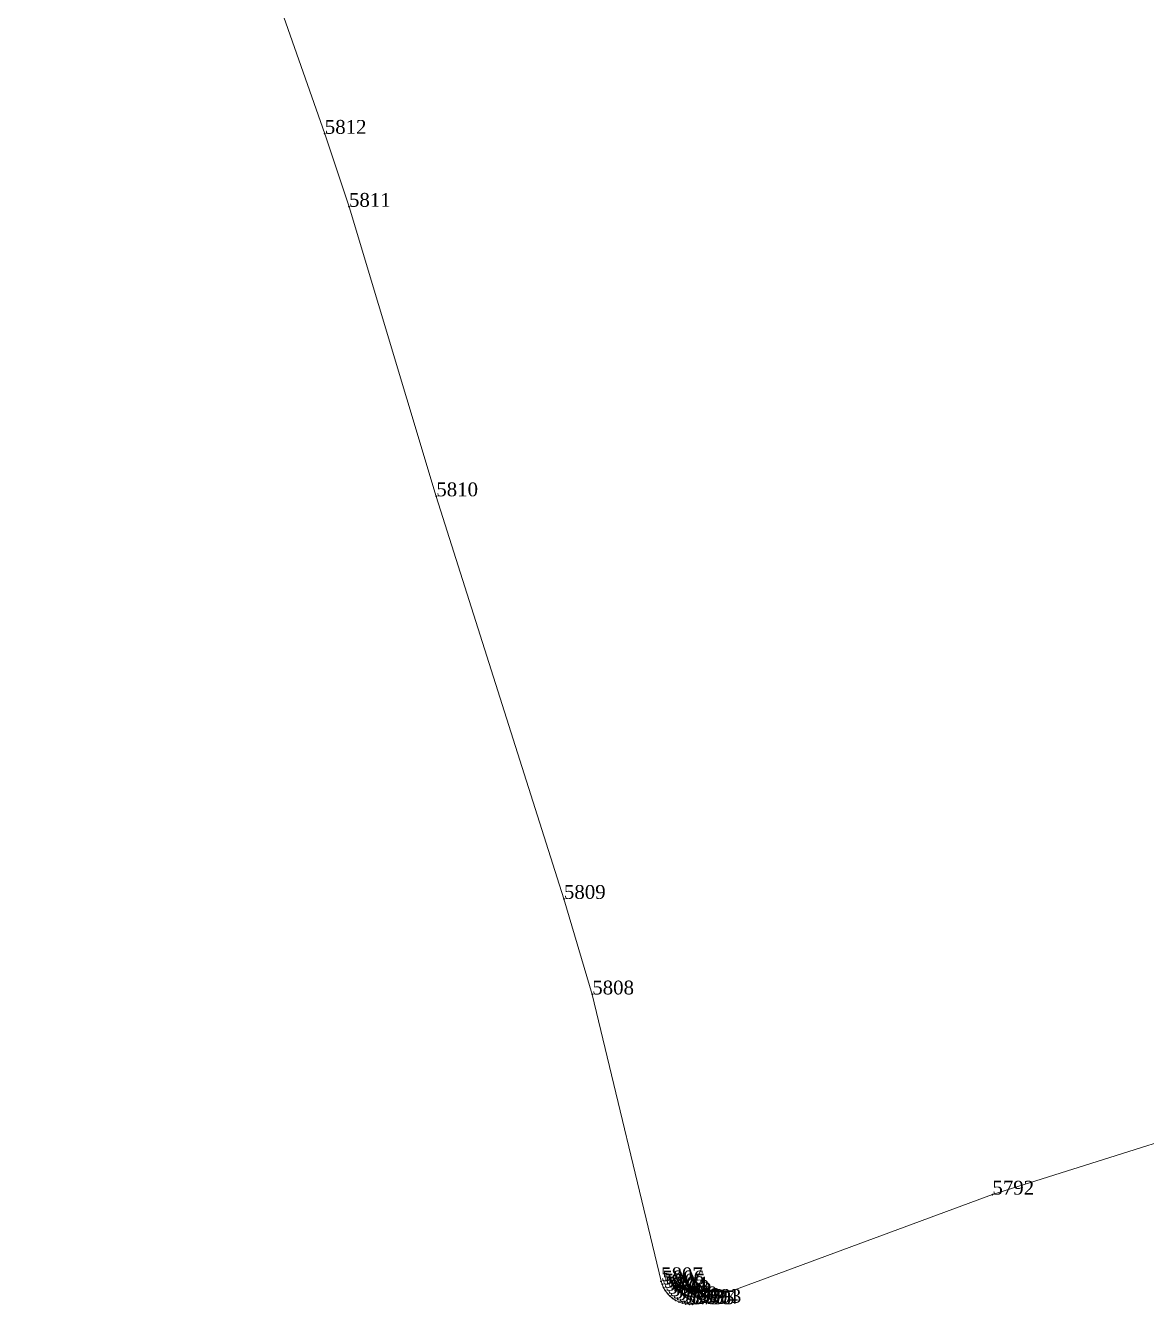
# Model space of a CAD drawing. Header units: metres. Extents: x 543554 to 549226, y 1840763 to 1844579.
# Drawn here: x 547416.1 to 547464.8, y 1841861.3 to 1841916.9 of the extents above; entities that cross this region are included whole.
import ezdxf

# ---------------------------------------------------------------- set-up
doc = ezdxf.new("R2010")
doc.units = ezdxf.units.M
doc.header["$MEASUREMENT"] = 0
for name, color, linetype, lineweight in [('Level 12', 7, 'Continuous', 0), ('Level 30', 7, 'Continuous', 0), ('Level 7', 7, 'Continuous', 0)]:
    doc.layers.add(name, color=color, linetype=linetype, lineweight=lineweight)
doc.styles.add('Style-Vntime', font='Vntime.shx')

# ---------------------------------------------------------------- blocks, each defined once
blk = doc.blocks.new('DDCT')
at = {"layer": 'Level 7', "color": 3, "linetype": 'Continuous', "lineweight": 30}
blk.add_point((0, 0), dxfattribs=at)
blk = doc.blocks.new('SHMIA_5791')
at = {"layer": 'Level 12', "color": 2, "linetype": 'Continuous', "lineweight": 0, "style": 'Style-Vntime'}
blk.add_text('5792', height=0.6, dxfattribs=at).set_placement((0, 0))
blk = doc.blocks.new('SHMIA_5792')
at = {"layer": 'Level 12', "color": 2, "linetype": 'Continuous', "lineweight": 0, "style": 'Style-Vntime'}
blk.add_text('5793', height=0.6, dxfattribs=at).set_placement((0, 0))
blk = doc.blocks.new('SHMIA_5793')
at = {"layer": 'Level 12', "color": 2, "linetype": 'Continuous', "lineweight": 0, "style": 'Style-Vntime'}
blk.add_text('5794', height=0.6, dxfattribs=at).set_placement((0, 0))
blk = doc.blocks.new('SHMIA_5794')
at = {"layer": 'Level 12', "color": 2, "linetype": 'Continuous', "lineweight": 0, "style": 'Style-Vntime'}
blk.add_text('5795', height=0.6, dxfattribs=at).set_placement((0, 0))
blk = doc.blocks.new('SHMIA_5795')
at = {"layer": 'Level 12', "color": 2, "linetype": 'Continuous', "lineweight": 0, "style": 'Style-Vntime'}
blk.add_text('5796', height=0.6, dxfattribs=at).set_placement((0, 0))
blk = doc.blocks.new('SHMIA_5796')
at = {"layer": 'Level 12', "color": 2, "linetype": 'Continuous', "lineweight": 0, "style": 'Style-Vntime'}
blk.add_text('5797', height=0.6, dxfattribs=at).set_placement((0, 0))
blk = doc.blocks.new('SHMIA_5797')
at = {"layer": 'Level 12', "color": 2, "linetype": 'Continuous', "lineweight": 0, "style": 'Style-Vntime'}
blk.add_text('5798', height=0.6, dxfattribs=at).set_placement((0, 0))
blk = doc.blocks.new('SHMIA_5798')
at = {"layer": 'Level 12', "color": 2, "linetype": 'Continuous', "lineweight": 0, "style": 'Style-Vntime'}
blk.add_text('5799', height=0.6, dxfattribs=at).set_placement((0, 0))
blk = doc.blocks.new('SHMIA_5799')
at = {"layer": 'Level 12', "color": 2, "linetype": 'Continuous', "lineweight": 0, "style": 'Style-Vntime'}
blk.add_text('5800', height=0.6, dxfattribs=at).set_placement((0, 0))
blk = doc.blocks.new('SHMIA_5800')
at = {"layer": 'Level 12', "color": 2, "linetype": 'Continuous', "lineweight": 0, "style": 'Style-Vntime'}
blk.add_text('5801', height=0.6, dxfattribs=at).set_placement((0, 0))
blk = doc.blocks.new('SHMIA_5801')
at = {"layer": 'Level 12', "color": 2, "linetype": 'Continuous', "lineweight": 0, "style": 'Style-Vntime'}
blk.add_text('5802', height=0.6, dxfattribs=at).set_placement((0, 0))
blk = doc.blocks.new('SHMIA_5802')
at = {"layer": 'Level 12', "color": 2, "linetype": 'Continuous', "lineweight": 0, "style": 'Style-Vntime'}
blk.add_text('5803', height=0.6, dxfattribs=at).set_placement((0, 0))
blk = doc.blocks.new('SHMIA_5803')
at = {"layer": 'Level 12', "color": 2, "linetype": 'Continuous', "lineweight": 0, "style": 'Style-Vntime'}
blk.add_text('5804', height=0.6, dxfattribs=at).set_placement((0, 0))
blk = doc.blocks.new('SHMIA_5804')
at = {"layer": 'Level 12', "color": 2, "linetype": 'Continuous', "lineweight": 0, "style": 'Style-Vntime'}
blk.add_text('5805', height=0.6, dxfattribs=at).set_placement((0, 0))
blk = doc.blocks.new('SHMIA_5805')
at = {"layer": 'Level 12', "color": 2, "linetype": 'Continuous', "lineweight": 0, "style": 'Style-Vntime'}
blk.add_text('5806', height=0.6, dxfattribs=at).set_placement((0, 0))
blk = doc.blocks.new('SHMIA_5806')
at = {"layer": 'Level 12', "color": 2, "linetype": 'Continuous', "lineweight": 0, "style": 'Style-Vntime'}
blk.add_text('5807', height=0.6, dxfattribs=at).set_placement((0, 0))
blk = doc.blocks.new('SHMIA_5807')
at = {"layer": 'Level 12', "color": 2, "linetype": 'Continuous', "lineweight": 0, "style": 'Style-Vntime'}
blk.add_text('5808', height=0.6, dxfattribs=at).set_placement((0, 0))
blk = doc.blocks.new('SHMIA_5808')
at = {"layer": 'Level 12', "color": 2, "linetype": 'Continuous', "lineweight": 0, "style": 'Style-Vntime'}
blk.add_text('5809', height=0.6, dxfattribs=at).set_placement((0, 0))
blk = doc.blocks.new('SHMIA_5809')
at = {"layer": 'Level 12', "color": 2, "linetype": 'Continuous', "lineweight": 0, "style": 'Style-Vntime'}
blk.add_text('5810', height=0.6, dxfattribs=at).set_placement((0, 0))
blk = doc.blocks.new('SHMIA_5810')
at = {"layer": 'Level 12', "color": 2, "linetype": 'Continuous', "lineweight": 0, "style": 'Style-Vntime'}
blk.add_text('5811', height=0.6, dxfattribs=at).set_placement((0, 0))
blk = doc.blocks.new('SHMIA_5811')
at = {"layer": 'Level 12', "color": 2, "linetype": 'Continuous', "lineweight": 0, "style": 'Style-Vntime'}
blk.add_text('5812', height=0.6, dxfattribs=at).set_placement((0, 0))

msp = doc.modelspace()

# ---------------------------------------------------------------- linework, layer by layer
at = {"layer": 'Level 30', "color": 2, "linetype": 'Continuous', "lineweight": 0, "flags": 128}
msp.add_lwpolyline([(547471.7769, 1841870.4214), (547458.0982, 1841866.1133), (547445.3906, 1841861.406), (547445.2434, 1841861.3694), (547445.0921, 1841861.35), (547444.9389, 1841861.3483), (547444.786, 1841861.3644), (547444.6356, 1841861.3985), (547444.49, 1841861.4499), (547444.3514, 1841861.5182), (547444.2217, 1841861.6023), (547444.1028, 1841861.7008), (547443.9966, 1841861.8124), (547443.9043, 1841861.9353), (547443.8273, 1841862.0677), (547443.7664, 1841862.2074), (547443.7223, 1841862.3525), (547440.7316, 1841874.7963), (547439.4998, 1841878.9503), (547433.9575, 1841896.4263), (547430.1735, 1841909.0013), (547429.1241, 1841912.1704), (547416.1324, 1841949.1807)], dxfattribs=at)

# ---------------------------------------------------------------- block references
at = {"layer": 'Level 12', "color": 2, "linetype": 'Continuous', "lineweight": 0}
for name, p in [('SHMIA_5811', (547429.12, 1841912.17)), ('SHMIA_5810', (547430.17, 1841909)), ('SHMIA_5809', (547433.96, 1841896.43)), ('SHMIA_5808', (547439.5, 1841878.95)), ('SHMIA_5807', (547440.73, 1841874.8)), ('SHMIA_5791', (547458.1, 1841866.11)), ('SHMIA_5806', (547443.72, 1841862.35)), ('SHMIA_5805', (547443.77, 1841862.21)), ('SHMIA_5804', (547443.83, 1841862.07)), ('SHMIA_5803', (547443.9, 1841861.94)), ('SHMIA_5802', (547444, 1841861.81)), ('SHMIA_5801', (547444.1, 1841861.7)), ('SHMIA_5800', (547444.22, 1841861.6)), ('SHMIA_5799', (547444.35, 1841861.52)), ('SHMIA_5798', (547444.49, 1841861.45)), ('SHMIA_5797', (547444.64, 1841861.4)), ('SHMIA_5796', (547444.79, 1841861.36)), ('SHMIA_5795', (547444.94, 1841861.35)), ('SHMIA_5794', (547445.09, 1841861.35)), ('SHMIA_5793', (547445.24, 1841861.37)), ('SHMIA_5792', (547445.39, 1841861.41))]:
    msp.add_blockref(name, p, dxfattribs=at)
at = {"layer": 'Level 7', "color": 3, "linetype": 'Continuous', "lineweight": 30}
for p in [(547429.12, 1841912.17), (547430.17, 1841909), (547433.96, 1841896.43), (547439.5, 1841878.95), (547440.73, 1841874.8), (547458.1, 1841866.11), (547443.72, 1841862.35), (547443.77, 1841862.21), (547443.83, 1841862.07), (547443.9, 1841861.94), (547444, 1841861.81), (547444.1, 1841861.7), (547444.22, 1841861.6), (547444.35, 1841861.52), (547444.49, 1841861.45), (547444.64, 1841861.4), (547444.79, 1841861.36), (547444.94, 1841861.35), (547445.09, 1841861.35), (547445.24, 1841861.37), (547445.39, 1841861.41)]:
    msp.add_blockref('DDCT', p, dxfattribs=at)

doc.saveas('drawing.dxf')
